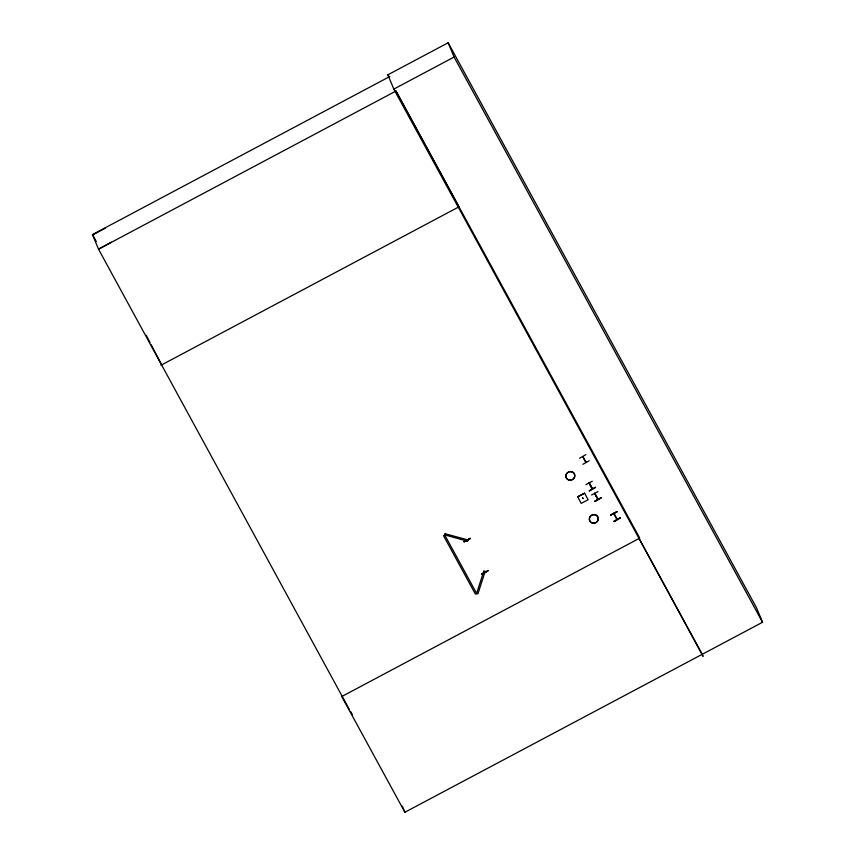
<?xml version="1.0" encoding="UTF-8"?>
<svg xmlns="http://www.w3.org/2000/svg" width="855" height="855" viewBox="0 0 855 855"><rect width="100%" height="100%" fill="white"/><g stroke="black" fill="none" stroke-linecap="round" stroke-linejoin="round"><path stroke-width="1.28" d="M485.18 571.375L477.945 593.765L475.369 594.065L443.51 535.679L444.75 535.027L445.07 533.573M444.675 534.845L467.525 541.236L467.877 539.762M444.75 535.027L476.609 593.402L483.845 571.022M582.65 456.688L585.728 462.299M582.918 456.538L586.049 462.127M613.719 513.566L616.936 519.519M484.625 571.792L484.625 572.476L484.571 571.685M591.895 488.504L592.483 488.932L589.213 482.925M594.642 493.41L597.709 499.138M92.65 234.997L105.528 228.039M111.407 242.211L98.517 249.168L349.182 709.18M702.201 654.193L393.813 89.091L387.892 74.802L448.17 42.75L756.611 607.969L762.532 622.269L404.885 812.25L341.701 696.451L342.395 696.088M341.744 696.536L639.754 538.116L395.833 91.111L98.517 249.168L92.468 234.569L389.784 76.522M393.813 89.091L454.091 57.05L448.17 42.75M160.964 365.256L458.975 206.825L396.079 90.983M579.551 458.227L585.867 454.678M589.181 460.749L582.875 464.318M616.979 511.685L610.588 515.105L616.989 511.728M613.879 521.123L620.356 517.895M620.335 517.863L614.104 521.561L620.26 517.713M470.346 538.404L463.976 541.835L470.314 538.329M467.364 540.82L467.204 539.89M592.269 481.226L585.889 484.657M595.582 487.414L589.309 491.027M595.497 487.232L589.181 490.781M591.553 495.034L597.923 491.604M601.204 497.728L594.984 501.415L601.247 497.792M594.802 501.083L601.183 497.653M488.023 570.798L481.525 573.983M488.002 570.766L481.75 574.432L487.938 570.616M577.659 496.776L584.628 493.164L588.122 499.758L581.165 503.371L577.681 496.808L584.638 493.196M597.752 498.668L594.941 493.934M613.858 513.235L617.139 519.103M445.145 533.744L467.952 539.943M483.919 571.193L485.255 571.557M598.094 499.245L594.556 493.207M592.013 488.782L588.903 482.829M350.529 711.478L352.559 714.93M454.091 57.05L762.532 622.269M387.892 74.802L389.153 77.121M617.021 511.803L610.566 515.052M92.468 234.569L96.262 241.516M639.048 538.479L703.056 656.362L702.083 654M592.034 488.152L589.116 482.712M470.389 538.479L463.976 541.835M484.561 571.749L484.849 572.209M467.396 540.83L466.98 540.007M146.312 335.363L149.999 342.449M151.228 344.811L161.659 364.882M402.395 806.233L404.885 812.25M582.511 497.728L582.96 498.572L582.511 497.728M568.981 480.083A4.51 4.264 -22.5 0 0 574.72 474.867A4.51 4.264 -22.5 0 0 567.346 472.868A4.51 4.264 -22.5 0 0 568.981 480.083M568.949 479.997A4.51 4.264 -22.5 0 0 574.688 474.782A4.51 4.264 -22.5 0 0 567.303 472.772A4.51 4.264 -22.5 0 0 568.949 479.997M592.451 523.1A4.521 4.275 -22.5 0 0 598.201 517.874A4.521 4.275 -22.5 0 0 590.805 515.864A4.489 4.254 -22.5 0 0 592.419 522.982A4.489 4.254 -22.5 0 0 598.137 517.788A4.489 4.254 -22.5 0 0 590.784 515.789A4.521 4.275 -22.5 0 0 592.451 523.1"/></g></svg>
